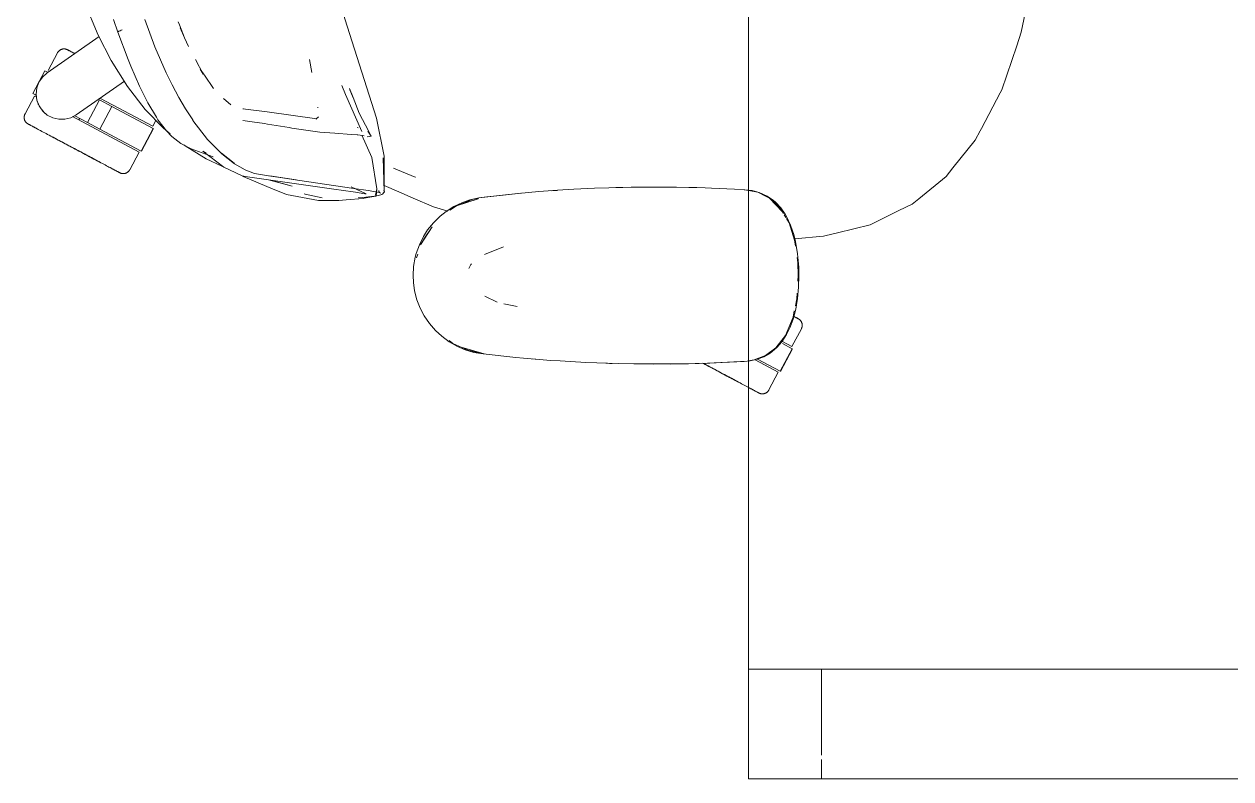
# Model space of a CAD drawing. Header units: millimetres. Extents: x 155927 to 317870, y -36033 to 97293.
# Drawn here: x 158399 to 159060, y 32621 to 33034 of the extents above; entities that cross this region are included whole.
import ezdxf

# ---------------------------------------------------------------- set-up
doc = ezdxf.new("R2010")
doc.units = ezdxf.units.MM
doc.header["$MEASUREMENT"] = 0
doc.layers.add('G-IMPT', color=8, linetype='CONTINUOUS', lineweight=9)
doc.layers.add('I-FURN', color=8, linetype='CONTINUOUS', lineweight=9)

msp = doc.modelspace()

# ---------------------------------------------------------------- linework, layer by layer
at = {"layer": 'G-IMPT'}
for p, q in [((158575.95, 33033.21), (158566.77, 33063.18)), ((158431.96, 33046.29), (158439.48, 33028.32)), ((158948.13, 33043.78), (158945.26, 33029.96)), ((158450.36, 33030), (158447.95, 33036.94)), ((158470.52, 33022.01), (158465.06, 33036.89)), ((158483.36, 33035.7), (158484.03, 33033.97)), ((158450.32, 33030), (158450.35, 33030.14)), ((158455.89, 33015.04), (158450.32, 33030)), ((158450.35, 33030.14), (158450.76, 33030.41)), ((158450.35, 33030.14), (158450.37, 33030.18)), ((158450.35, 33030.14), (158450.36, 33030)), ((158450.76, 33030.41), (158450.37, 33030.18)), ((158451.59, 33030.79), (158450.76, 33030.41)), ((158450.94, 33030.51), (158450.76, 33030.41)), ((158451.59, 33030.79), (158450.94, 33030.51)), ((158451.59, 33030.79), (158452.64, 33031.21)), ((158451.59, 33030.79), (158452.05, 33030.99)), ((158452.64, 33031.21), (158452.05, 33030.99)), ((158486.75, 33026.89), (158484.03, 33033.97)), ((158486.75, 33026.89), (158484.44, 33032.34)), ((158575.95, 33033.21), (158591.94, 32982.96)), ((158942.75, 33022.53), (158945.26, 33029.96)), ((158446.57, 33014.54), (158439.48, 33028.32)), ((158470.52, 33022.01), (158476.7, 33007.79)), ((158488.95, 33022.05), (158486.75, 33026.89)), ((158942.75, 33022.53), (158934.6, 32998.44)), ((158455.55, 33000.25), (158446.57, 33014.54)), ((158457.37, 33011.36), (158455.89, 33015.04)), ((158462.14, 33000.4), (158457.37, 33011.36)), ((158492.82, 33015), (158497.01, 33006.9)), ((158495.5, 33009.67), (158498.06, 33005.92)), ((158495.5, 33009.67), (158497.01, 33006.9)), ((158555.23, 33015.09), (158556.64, 33007.84)), ((158480.09, 33001.06), (158476.7, 33007.79)), ((158498.06, 33005.92), (158498.45, 33005.34)), ((158498.45, 33005.34), (158501.95, 33000.2)), ((158455.55, 33000.25), (158465.35, 32987.65)), ((158462.36, 32999.96), (158462.14, 33000.4)), ((158462.14, 33000.4), (158466.67, 32991.35)), ((158462.14, 33000.4), (158466.36, 32991.95)), ((158462.36, 32999.96), (158466.67, 32991.35)), ((158480.09, 33001.06), (158483.66, 32994.27)), ((158501.95, 33000.2), (158502.7, 32999.1)), ((158573.07, 33000.77), (158574.97, 32995.79)), ((158574.97, 32995.79), (158583.89, 32975.63)), ((158579.26, 32994.15), (158577.25, 32999.05)), ((158577.25, 32999.05), (158579.27, 32993.94)), ((158579.27, 32993.94), (158577.47, 32998.47)), ((158923.42, 32977.27), (158933.72, 32996.78)), ((158933.72, 32996.78), (158934.6, 32998.44)), ((158466.67, 32991.35), (158466.36, 32991.95)), ((158466.67, 32991.35), (158471.4, 32983.35)), ((158487.42, 32988.04), (158483.66, 32994.27)), ((158508.22, 32993.57), (158512.13, 32990.23)), ((158559.91, 32988.62), (158559.87, 32988.97)), ((158582.52, 32985.68), (158579.26, 32994.15)), ((158475.31, 32977.35), (158465.35, 32987.65)), ((158472.27, 32982.06), (158471.4, 32983.35)), ((158487.42, 32988.04), (158491.31, 32981.94)), ((158532.08, 32986.29), (158518.72, 32988.07)), ((158518.72, 32988.07), (158519.19, 32987.93)), ((158532.08, 32986.29), (158559.41, 32982.56)), ((158560.26, 32983.67), (158558.7, 32982.43)), ((158558.91, 32982.47), (158559.15, 32982.51)), ((158559.41, 32982.56), (158559.15, 32982.51)), ((158582.52, 32985.68), (158587.8, 32975.57)), ((158591.94, 32982.96), (158596.14, 32962.01)), ((158476.98, 32975.93), (158472.27, 32982.06)), ((158478.98, 32974.35), (158475.31, 32977.35)), ((158476.98, 32975.93), (158479.88, 32972.91)), ((158491.47, 32981.69), (158491.31, 32981.94)), ((158499.5, 32971.25), (158491.47, 32981.69)), ((158523.89, 32980.94), (158518.81, 32981.68)), ((158523.89, 32980.94), (158530.72, 32979.88)), ((158530.72, 32979.88), (158532.38, 32979.61)), ((158544.16, 32977.75), (158532.38, 32979.61)), ((158545.71, 32977.5), (158544.16, 32977.75)), ((158560.92, 32975.29), (158545.71, 32977.5)), ((158581.51, 32977.8), (158581.95, 32977.53)), ((158589.15, 32973.12), (158587.31, 32975.82)), ((158919.99, 32970.76), (158922.7, 32975.89)), ((158923.42, 32977.27), (158922.7, 32975.89)), ((158484.74, 32969.05), (158479.88, 32972.91)), ((158507.23, 32963.35), (158499.5, 32971.25)), ((158560.92, 32975.29), (158561, 32975.28)), ((158561, 32975.28), (158569.25, 32974.66)), ((158578.09, 32974.03), (158569.25, 32974.66)), ((158578.09, 32974.03), (158581.5, 32973.78)), ((158581.87, 32973.73), (158581.5, 32973.78)), ((158581.87, 32973.73), (158584.33, 32973.45)), ((158589.51, 32961.31), (158583.9, 32973.66)), ((158584.33, 32973.45), (158584.39, 32973.43)), ((158585.17, 32973.15), (158584.39, 32973.43)), ((158586.9, 32972.67), (158588.43, 32972.84)), ((158589.15, 32973.12), (158587.8, 32975.57)), ((158588.43, 32972.84), (158589.12, 32972.99)), ((158589.12, 32972.99), (158589.15, 32973.12)), ((158589.15, 32973.12), (158589.18, 32973.28)), ((158919.99, 32970.76), (158907.78, 32955.63)), ((158485.88, 32968.43), (158484.74, 32969.05)), ((158485.88, 32968.43), (158488.31, 32967.26)), ((158487.23, 32967.74), (158486.47, 32968.24)), ((158487.23, 32967.74), (158498.68, 32960.62)), ((158488.31, 32967.26), (158490.54, 32966.19)), ((158502.45, 32961.68), (158490.54, 32966.19)), ((158496.79, 32964.91), (158508.44, 32955.99)), ((158496.79, 32964.91), (158498.74, 32963.79)), ((158513.97, 32958.26), (158507.02, 32963.66)), ((158507.02, 32963.66), (158510.59, 32960.85)), ((158507.23, 32963.35), (158514.2, 32957.93)), ((158498.68, 32960.62), (158507.31, 32956.64)), ((158508.44, 32955.99), (158515.02, 32952.93)), ((158513.97, 32958.26), (158510.59, 32960.85)), ((158514.2, 32957.93), (158520.03, 32954.64)), ((158589.51, 32961.31), (158592.22, 32944.26)), ((158595.7, 32961.12), (158596.28, 32942.68)), ((158595.7, 32961.12), (158596.18, 32943.14)), ((158596.14, 32962.01), (158596.18, 32943.14)), ((158515.02, 32952.93), (158518.38, 32951.36)), ((158517.77, 32951.65), (158518.94, 32950.87)), ((158521.37, 32950.71), (158518.38, 32951.36)), ((158518.94, 32950.87), (158535.39, 32944.08)), ((158520.45, 32954.43), (158520.03, 32954.64)), ((158520.45, 32954.43), (158525.24, 32952.68)), ((158568.59, 32944.04), (158521.37, 32950.71)), ((158525.24, 32952.68), (158532.91, 32951.38)), ((158548.08, 32949.08), (158532.91, 32951.38)), ((158548.08, 32949.08), (158533.49, 32951.31)), ((158548.68, 32948.98), (158533.49, 32951.31)), ((158601.28, 32955.58), (158613.14, 32950.65)), ((158613.4, 32950.55), (158613.14, 32950.65)), ((158889.07, 32938.8), (158904.02, 32950.97)), ((158904.02, 32950.97), (158907.78, 32955.63)), ((158545.8, 32945.59), (158532.85, 32949.09)), ((158545.8, 32945.59), (158533.91, 32948.94)), ((158535.39, 32944.08), (158538.76, 32942.69)), ((158542.62, 32941.09), (158538.76, 32942.69)), ((158548.68, 32948.98), (158579.56, 32944.43)), ((158568.59, 32944.04), (158579.25, 32942.6)), ((158578.07, 32945.38), (158586.44, 32941.41)), ((158579.56, 32944.43), (158587.41, 32943.32)), ((158593.68, 32942.21), (158587.41, 32943.32)), ((158591.54, 32940.68), (158592.22, 32944.26)), ((158591.54, 32940.68), (158592.16, 32944.22)), ((158592.16, 32944.22), (158591.77, 32940.27)), ((158593.33, 32942.75), (158593.25, 32943.25)), ((158593.33, 32942.75), (158593.65, 32942.21)), ((158596.31, 32942.56), (158596.12, 32943.42)), ((158596.12, 32943.42), (158596.14, 32943.31)), ((158596.18, 32943.14), (158596.14, 32943.31)), ((158604.34, 32942.55), (158596.17, 32946.11)), ((158596.28, 32942.68), (158596.18, 32943.14)), ((158669.57, 32941.7), (158680.97, 32942.68)), ((158691.26, 32943.41), (158680.97, 32942.68)), ((158689.22, 32943.28), (158687.8, 32943.14)), ((158689.22, 32943.28), (158691.12, 32943.37)), ((158691.26, 32943.41), (158700.13, 32943.97)), ((158711.44, 32944.51), (158700.13, 32943.97)), ((158711.44, 32944.51), (158719.31, 32944.81)), ((158731.62, 32945.1), (158719.31, 32944.81)), ((158723.19, 32944.89), (158724.84, 32944.97)), ((158724.84, 32944.97), (158726.92, 32944.97)), ((158731.62, 32945.1), (158737.09, 32945.18)), ((158751.81, 32945.18), (158737.09, 32945.18)), ((158756.32, 32945.13), (158751.81, 32945.18)), ((158756.32, 32945.13), (158771.99, 32944.75)), ((158763.04, 32944.95), (158765.26, 32944.95)), ((158767.54, 32944.86), (158765.26, 32944.95)), ((158771.99, 32944.75), (158775.53, 32944.63)), ((158788.09, 32944.01), (158775.53, 32944.63)), ((158788.09, 32944.01), (158793.76, 32943.73)), ((158795.83, 32943.3), (158793.53, 32943.73)), ((158793.76, 32943.73), (158795.83, 32943.47)), ((158795.83, 32943.47), (158797.76, 32943.23)), ((158800.88, 32942.36), (158795.83, 32943.3)), ((158797.76, 32943.23), (158801.72, 32942.16)), ((158560.31, 32937.86), (158542.62, 32941.09)), ((158552.87, 32941.31), (158552.3, 32941.46)), ((158562.18, 32939.27), (158552.87, 32941.31)), ((158560.31, 32937.86), (158567.28, 32937.83)), ((158571.45, 32937.83), (158567.28, 32937.83)), ((158575.41, 32938.17), (158571.45, 32937.83)), ((158575.41, 32938.17), (158584.73, 32938.97)), ((158580.55, 32942.38), (158579.25, 32942.6)), ((158585.57, 32941.55), (158580.55, 32942.38)), ((158584.56, 32939.49), (158581.97, 32939.28)), ((158584.56, 32939.49), (158589.25, 32940.01)), ((158584.73, 32938.97), (158585.2, 32939.01)), ((158589.45, 32939.83), (158585.2, 32939.01)), ((158586.44, 32941.41), (158585.57, 32941.55)), ((158589.86, 32940.09), (158589.25, 32940.01)), ((158589.45, 32939.83), (158591.77, 32940.27)), ((158589.86, 32940.09), (158593.14, 32940.62)), ((158593.06, 32942.38), (158594.15, 32941.82)), ((158593.06, 32942.38), (158593.68, 32942.21)), ((158593.14, 32940.62), (158595, 32941.17)), ((158593.65, 32942.21), (158594.15, 32941.82)), ((158595.54, 32941.49), (158595, 32941.17)), ((158595.54, 32941.49), (158595.92, 32941.99)), ((158596.31, 32942.56), (158595.92, 32941.99)), ((158612.18, 32939.13), (158604.34, 32942.55)), ((158623.3, 32934.27), (158612.18, 32939.13)), ((158634.46, 32934.55), (158639.04, 32936.74)), ((158635.78, 32934.95), (158647.64, 32938.76)), ((158645.01, 32938.55), (158636.82, 32935.35)), ((158638.49, 32935.85), (158647.64, 32938.76)), ((158639.04, 32936.74), (158643.18, 32938.19)), ((158648.14, 32939.35), (158643.18, 32938.19)), ((158648.06, 32939.13), (158645.01, 32938.55)), ((158648.14, 32939.35), (158671.09, 32941.8)), ((158648.14, 32939.35), (158669.57, 32941.7)), ((158648.14, 32939.35), (158650.95, 32939.68)), ((158671.09, 32941.8), (158650.95, 32939.68)), ((158652.47, 32939.82), (158650.95, 32939.68)), ((158805.13, 32940.26), (158800.88, 32942.36)), ((158806.04, 32940.18), (158801.72, 32942.16)), ((158805.14, 32940.26), (158807.37, 32939.15)), ((158806.04, 32940.18), (158809.26, 32937.97)), ((158807.37, 32939.15), (158809.78, 32936.92)), ((158814.28, 32931.76), (158807.37, 32939.15)), ((158813.08, 32933.85), (158807.37, 32939.15)), ((158810.59, 32936.84), (158809.26, 32937.97)), ((158812.86, 32933.38), (158809.78, 32936.92)), ((158810.59, 32936.84), (158813.45, 32933.79)), ((158889.07, 32938.8), (158885.42, 32935.82)), ((158623.3, 32934.27), (158631.12, 32932.01)), ((158626.83, 32929.2), (158630.14, 32931.82)), ((158634.46, 32934.55), (158630.14, 32931.82)), ((158635.78, 32934.95), (158632.21, 32932.52)), ((158635.78, 32934.95), (158638.49, 32935.85)), ((158814.28, 32931.76), (158813, 32933.23)), ((158814.97, 32930.7), (158813.08, 32933.85)), ((158813.45, 32933.79), (158815.9, 32930.34)), ((158816.3, 32928.47), (158815.44, 32929.91)), ((158816.7, 32928.97), (158815.9, 32930.34)), ((158866.79, 32926.65), (158878.25, 32932.29)), ((158885.42, 32935.82), (158878.25, 32932.29)), ((158616.17, 32913.52), (158622.5, 32923.47)), ((158618.33, 32917.2), (158622.5, 32923.47)), ((158623.22, 32925.65), (158620.03, 32921.68)), ((158623.22, 32925.65), (158626.83, 32929.2)), ((158818.04, 32925.55), (158816.58, 32928)), ((158818.91, 32924.33), (158816.7, 32928.97)), ((158821.07, 32916.15), (158818.04, 32925.55)), ((158820.65, 32919.24), (158818.91, 32924.33)), ((158862.42, 32924.5), (158844.48, 32920.1)), ((158866.79, 32926.65), (158862.42, 32924.5)), ((158615.53, 32913.62), (158617.77, 32918.13)), ((158616.17, 32913.52), (158618.33, 32917.2)), ((158617.77, 32918.13), (158620.03, 32921.68)), ((158820.65, 32919.24), (158821.62, 32915.31)), ((158820.94, 32916.78), (158836.82, 32918.22)), ((158836.82, 32918.22), (158842.11, 32919.52)), ((158844.48, 32920.1), (158842.11, 32919.52)), ((158615.53, 32913.62), (158613.82, 32908.85)), ((158661.66, 32912.45), (158651.23, 32908.3)), ((158821.54, 32912.86), (158821.07, 32916.15)), ((158821.62, 32915.31), (158822.74, 32908.55)), ((158612.37, 32901.77), (158613.25, 32906.72)), ((158613.25, 32906.72), (158613.82, 32908.85)), ((158614.62, 32908.41), (158614, 32906.38)), ((158643.71, 32902.78), (158644, 32903.23)), ((158822.8, 32903.9), (158822.41, 32906.68)), ((158823.32, 32901.24), (158822.74, 32908.55)), ((158822.8, 32903.9), (158823.03, 32896.73)), ((158612.08, 32896.73), (158612.37, 32901.77)), ((158612.08, 32896.73), (158612.25, 32892.88)), ((158642.69, 32900.56), (158643.71, 32902.78)), ((158822.84, 32893.62), (158823.03, 32896.73)), ((158823.41, 32896.73), (158823.23, 32890.39)), ((158823.32, 32901.24), (158823.41, 32896.73)), ((158612.9, 32888.37), (158612.25, 32892.88)), ((158822.66, 32884.24), (158823.23, 32890.39)), ((158612.9, 32888.37), (158614.16, 32883.5)), ((158615.99, 32878.79), (158614.16, 32883.5)), ((158651.32, 32885.35), (158658.11, 32882.08)), ((158821.48, 32880.15), (158822.25, 32883.9)), ((158822.66, 32884.24), (158821.66, 32878.31)), ((158822.25, 32883.9), (158822.44, 32887.11)), ((158618.18, 32874.63), (158615.99, 32878.79)), ((158669.16, 32879.75), (158661.72, 32881.32)), ((158820.21, 32873.94), (158820.91, 32877.41)), ((158820.23, 32872.83), (158821.66, 32878.31)), ((158618.18, 32874.63), (158621.01, 32870.46)), ((158621.01, 32870.46), (158624.33, 32866.63)), ((158820.21, 32873.94), (158817.88, 32868.32)), ((158820.23, 32872.83), (158818.65, 32868.5)), ((158627.77, 32863.46), (158624.33, 32866.63)), ((158627.77, 32863.46), (158631.85, 32860.46)), ((158810.82, 32857.14), (158816.04, 32863.93)), ((158816.66, 32864.42), (158814.01, 32860.37)), ((158816.04, 32863.93), (158817.88, 32868.32)), ((158816.66, 32864.42), (158818.65, 32868.5)), ((158631.81, 32861.15), (158633.92, 32859.56)), ((158636.3, 32857.95), (158631.85, 32860.46)), ((158641.98, 32855.82), (158633.92, 32859.56)), ((158636.3, 32857.95), (158640.53, 32856.14)), ((158650.95, 32853.78), (158638.49, 32857.61)), ((158638.49, 32857.61), (158647.64, 32854.7)), ((158805.2, 32852.97), (158810.82, 32857.14)), ((158807.6, 32854.26), (158811.34, 32857.34)), ((158814.01, 32860.37), (158811.34, 32857.34)), ((158640.53, 32856.14), (158645.4, 32854.67)), ((158641.98, 32855.82), (158650.39, 32853.91)), ((158650.44, 32853.78), (158645.4, 32854.67)), ((158650.95, 32853.78), (158647.64, 32854.7)), ((158668.37, 32851.87), (158650.44, 32853.78)), ((158672.5, 32851.53), (158668.37, 32851.87)), ((158687.55, 32850.28), (158672.5, 32851.53)), ((158679.37, 32850.93), (158677.69, 32851.1)), ((158687.55, 32850.28), (158692.64, 32849.95)), ((158795.14, 32849.84), (158796.78, 32850.1)), ((158799, 32850.56), (158795.83, 32850.08)), ((158799.18, 32850.54), (158796.78, 32850.1)), ((158799, 32850.56), (158805.2, 32852.97)), ((158799.18, 32850.54), (158800.52, 32850.91)), ((158804.17, 32852.3), (158800.52, 32850.91)), ((158804.17, 32852.3), (158807.6, 32854.26)), ((158692.64, 32849.95), (158706.78, 32849.14)), ((158712.8, 32848.89), (158706.78, 32849.14)), ((158712.8, 32848.89), (158724.56, 32848.5)), ((158717.69, 32848.75), (158719.62, 32848.64)), ((158719.62, 32848.64), (158721.12, 32848.63)), ((158732.98, 32848.34), (158724.56, 32848.5)), ((158732.98, 32848.34), (158763, 32848.45)), ((158732.98, 32848.34), (158753.17, 32848.29)), ((158732.98, 32848.34), (158743.78, 32848.25)), ((158763, 32848.45), (158743.78, 32848.25)), ((158753.17, 32848.29), (158774.56, 32848.79)), ((158753.17, 32848.29), (158773.35, 32848.76)), ((158753.17, 32848.29), (158763, 32848.45)), ((158753.17, 32848.33), (158755.2, 32848.31)), ((158755.2, 32848.31), (158757.11, 32848.38)), ((158763, 32848.45), (158774.56, 32848.79)), ((158773.35, 32848.76), (158795.14, 32849.84)), ((158773.35, 32848.76), (158793.53, 32849.73)), ((158774.56, 32848.79), (158773.35, 32848.76)), ((158774.56, 32848.79), (158795.14, 32849.84)), ((158795.14, 32849.84), (158793.53, 32849.73))]:
    msp.add_line(p, q, dxfattribs=at)
at = {"layer": 'I-FURN'}
for p, q in [((158795.83, 34221.19), (158795.83, 32621.19)), ((158795.83, 32621.19), (158795.83, 34221.19)), ((158411.52, 33007.63), (158440.11, 33027.64)), ((158417.26, 33018.67), (158412.11, 33008.99)), ((158417.26, 33018.67), (158417.34, 33018.81)), ((158417.34, 33018.81), (158417.42, 33018.95)), ((158417.42, 33018.95), (158417.51, 33019.09)), ((158417.51, 33019.09), (158417.6, 33019.22)), ((158417.6, 33019.22), (158417.7, 33019.34)), ((158417.7, 33019.34), (158417.81, 33019.46)), ((158417.81, 33019.46), (158417.92, 33019.58)), ((158417.92, 33019.58), (158418.03, 33019.7)), ((158418.03, 33019.7), (158418.15, 33019.8)), ((158418.15, 33019.8), (158418.27, 33019.91)), ((158418.27, 33019.91), (158418.4, 33020.01)), ((158418.4, 33020.01), (158418.53, 33020.1)), ((158418.53, 33020.1), (158418.67, 33020.19)), ((158418.67, 33020.19), (158418.81, 33020.27)), ((158418.81, 33020.27), (158418.95, 33020.35)), ((158418.95, 33020.35), (158419.09, 33020.42)), ((158419.09, 33020.42), (158419.24, 33020.49)), ((158419.24, 33020.49), (158419.39, 33020.55)), ((158419.39, 33020.55), (158419.54, 33020.6)), ((158419.54, 33020.6), (158419.69, 33020.65)), ((158419.69, 33020.65), (158419.85, 33020.69)), ((158419.85, 33020.69), (158420.01, 33020.73)), ((158420.01, 33020.73), (158420.17, 33020.76)), ((158420.17, 33020.76), (158420.32, 33020.78)), ((158420.32, 33020.78), (158420.49, 33020.8)), ((158420.49, 33020.8), (158420.65, 33020.81)), ((158420.65, 33020.81), (158420.81, 33020.81)), ((158420.81, 33020.81), (158420.97, 33020.81)), ((158420.97, 33020.81), (158421.13, 33020.8)), ((158421.13, 33020.8), (158421.29, 33020.78)), ((158421.29, 33020.78), (158421.45, 33020.76)), ((158421.45, 33020.76), (158421.61, 33020.73)), ((158421.61, 33020.73), (158421.77, 33020.7)), ((158421.77, 33020.7), (158421.92, 33020.66)), ((158421.92, 33020.66), (158422.08, 33020.61)), ((158422.08, 33020.61), (158422.23, 33020.56)), ((158422.23, 33020.56), (158422.38, 33020.5)), ((158422.38, 33020.5), (158422.52, 33020.43)), ((158422.52, 33020.43), (158422.67, 33020.36)), ((158422.67, 33020.36), (158422.71, 33020.34)), ((158422.71, 33020.34), (158422.73, 33020.33)), ((158422.76, 33020.31), (158422.71, 33020.34)), ((158422.71, 33020.34), (158422.71, 33020.34)), ((158422.73, 33020.33), (158422.79, 33020.3)), ((158422.84, 33020.27), (158422.76, 33020.31)), ((158422.79, 33020.3), (158422.89, 33020.24)), ((158422.96, 33020.21), (158422.84, 33020.27)), ((158422.89, 33020.24), (158423.03, 33020.17)), ((158423.12, 33020.12), (158422.96, 33020.21)), ((158423.03, 33020.17), (158423.21, 33020.07)), ((158423.32, 33020.01), (158423.12, 33020.12)), ((158423.21, 33020.07), (158423.43, 33019.96)), ((158423.56, 33019.88), (158423.32, 33020.01)), ((158423.43, 33019.96), (158423.69, 33019.82)), ((158423.84, 33019.74), (158423.56, 33019.88)), ((158423.69, 33019.82), (158423.98, 33019.66)), ((158424.16, 33019.57), (158423.84, 33019.74)), ((158423.98, 33019.66), (158424.32, 33019.48)), ((158424.52, 33019.38), (158424.16, 33019.57)), ((158424.32, 33019.48), (158424.69, 33019.28)), ((158424.91, 33019.17), (158424.52, 33019.38)), ((158424.69, 33019.28), (158425.1, 33019.07)), ((158425.34, 33018.94), (158424.91, 33019.17)), ((158425.1, 33019.07), (158425.55, 33018.83)), ((158425.8, 33018.69), (158425.34, 33018.94)), ((158425.55, 33018.83), (158426.03, 33018.57)), ((158426.31, 33018.43), (158425.8, 33018.69)), ((158426.03, 33018.57), (158426.55, 33018.3)), ((158426.84, 33018.14), (158426.31, 33018.43)), ((158410.36, 33008.78), (158403.78, 32996.42)), ((158410.36, 33008.78), (158411.75, 33008.04)), ((158405.93, 32999.42), (158407.11, 33002.58)), ((158407.11, 33002.58), (158409.01, 33005.37)), ((158409.01, 33005.37), (158411.52, 33007.63)), ((158411.75, 33008.04), (158411.67, 33008.09)), ((158454, 33003.21), (158427.57, 32984.7)), ((158405.18, 32995.68), (158403.78, 32996.42)), ((158405.09, 32995.73), (158405.18, 32995.68)), ((158405.18, 32995.68), (158405.58, 32996.44)), ((158405.55, 32996.07), (158405.93, 32999.42)), ((158405.98, 32992.72), (158405.55, 32996.07)), ((158404.6, 32994.86), (158399.45, 32985.17)), ((158404.6, 32994.86), (158404.97, 32994.66)), ((158407.2, 32989.58), (158405.98, 32992.72)), ((158409.13, 32986.81), (158407.2, 32989.58)), ((158440.33, 32992.85), (158433.76, 32980.48)), ((158440.33, 32992.85), (158446.97, 32989.32)), ((158446.97, 32989.32), (158440.4, 32976.95)), ((158440.8, 32993.73), (158469.5, 32978.47)), ((158446.97, 32989.32), (158469.68, 32977.24)), ((158398.97, 32983.27), (158398.98, 32983.43)), ((158398.98, 32983.11), (158398.97, 32983.27)), ((158398.98, 32983.43), (158398.99, 32983.6)), ((158398.99, 32982.95), (158398.98, 32983.11)), ((158398.99, 32983.6), (158399, 32983.76)), ((158399, 32982.79), (158398.99, 32982.95)), ((158399, 32983.76), (158399.02, 32983.92)), ((158399.03, 32982.63), (158399, 32982.79)), ((158399.02, 32983.92), (158399.05, 32984.07)), ((158399.06, 32982.47), (158399.03, 32982.63)), ((158399.05, 32984.07), (158399.09, 32984.23)), ((158399.09, 32982.32), (158399.06, 32982.47)), ((158399.09, 32984.23), (158399.13, 32984.39)), ((158399.13, 32982.16), (158399.09, 32982.32)), ((158399.13, 32984.39), (158399.18, 32984.54)), ((158399.18, 32984.54), (158399.23, 32984.69)), ((158399.23, 32984.69), (158399.29, 32984.84)), ((158399.29, 32984.84), (158399.35, 32984.99)), ((158399.35, 32984.99), (158399.43, 32985.14)), ((158399.43, 32985.14), (158399.45, 32985.17)), ((158407.67, 32988.74), (158409.97, 32985.95)), ((158411.67, 32984.59), (158409.13, 32986.81)), ((158409.97, 32985.95), (158411.39, 32984.8)), ((158414.67, 32983.05), (158411.67, 32984.59)), ((158417.95, 32982.26), (158414.67, 32983.05)), ((158424.59, 32983.11), (158421.32, 32982.28)), ((158427.57, 32984.7), (158424.59, 32983.11)), ((158425.38, 32983.81), (158461.99, 32964.34)), ((158433.76, 32980.48), (158426.7, 32984.24)), ((158429.23, 32982.61), (158428.88, 32981.95)), ((158399.18, 32982.01), (158399.13, 32982.16)), ((158399.24, 32981.85), (158399.18, 32982.01)), ((158399.3, 32981.7), (158399.24, 32981.85)), ((158399.36, 32981.56), (158399.3, 32981.7)), ((158399.43, 32981.41), (158399.36, 32981.56)), ((158399.51, 32981.27), (158399.43, 32981.41)), ((158399.59, 32981.13), (158399.51, 32981.27)), ((158399.68, 32981), (158399.59, 32981.13)), ((158399.78, 32980.87), (158399.68, 32981)), ((158399.88, 32980.74), (158399.78, 32980.87)), ((158399.98, 32980.62), (158399.88, 32980.74)), ((158400.09, 32980.5), (158399.98, 32980.62)), ((158400.2, 32980.39), (158400.09, 32980.5)), ((158400.32, 32980.28), (158400.2, 32980.39)), ((158400.44, 32980.17), (158400.32, 32980.28)), ((158400.57, 32980.07), (158400.44, 32980.17)), ((158400.7, 32979.98), (158400.57, 32980.07)), ((158400.83, 32979.89), (158400.7, 32979.98)), ((158400.97, 32979.8), (158400.83, 32979.89)), ((158401.11, 32979.72), (158400.97, 32979.8)), ((158401.12, 32979.72), (158401.11, 32979.72)), ((158401.11, 32979.72), (158401.13, 32979.71)), ((158401.16, 32979.7), (158401.12, 32979.72)), ((158401.13, 32979.71), (158401.19, 32979.68)), ((158401.24, 32979.65), (158401.16, 32979.7)), ((158401.19, 32979.68), (158401.29, 32979.63)), ((158401.36, 32979.59), (158401.24, 32979.65)), ((158401.29, 32979.63), (158401.43, 32979.55)), ((158401.53, 32979.5), (158401.36, 32979.59)), ((158401.43, 32979.55), (158401.61, 32979.46)), ((158401.73, 32979.4), (158401.53, 32979.5)), ((158401.61, 32979.46), (158401.83, 32979.34)), ((158401.97, 32979.27), (158401.73, 32979.4)), ((158401.83, 32979.34), (158402.09, 32979.2)), ((158402.25, 32979.12), (158401.97, 32979.27)), ((158402.09, 32979.2), (158402.39, 32979.05)), ((158402.56, 32978.95), (158402.25, 32979.12)), ((158402.39, 32979.05), (158402.72, 32978.87)), ((158402.92, 32978.76), (158402.56, 32978.95)), ((158402.72, 32978.87), (158403.1, 32978.67)), ((158403.31, 32978.55), (158402.92, 32978.76)), ((158403.1, 32978.67), (158403.51, 32978.45)), ((158403.74, 32978.32), (158403.31, 32978.55)), ((158403.51, 32978.45), (158403.95, 32978.21)), ((158404.21, 32978.08), (158403.74, 32978.32)), ((158403.95, 32978.21), (158404.43, 32977.96)), ((158404.71, 32977.81), (158404.21, 32978.08)), ((158404.43, 32977.96), (158404.95, 32977.68)), ((158405.24, 32977.53), (158404.71, 32977.81)), ((158404.95, 32977.68), (158405.5, 32977.39)), ((158405.81, 32977.22), (158405.24, 32977.53)), ((158405.5, 32977.39), (158406.09, 32977.08)), ((158406.09, 32977.08), (158406.7, 32976.75)), ((158406.7, 32976.75), (158407.35, 32976.41)), ((158407.35, 32976.41), (158408.03, 32976.05)), ((158408.03, 32976.05), (158408.74, 32975.67)), ((158421.32, 32982.28), (158417.95, 32982.26)), ((158440.4, 32976.95), (158433.76, 32980.48)), ((158463.11, 32964.88), (158440.4, 32976.95)), ((158469.68, 32977.24), (158463.11, 32964.88)), ((158463.28, 32964.79), (158469.85, 32977.15)), ((158469.5, 32978.47), (158471.18, 32981.63)), ((158408.74, 32975.67), (158409.47, 32975.28)), ((158409.47, 32975.28), (158410.23, 32974.87)), ((158410.23, 32974.87), (158411.02, 32974.46)), ((158411.02, 32974.46), (158411.83, 32974.02)), ((158411.83, 32974.02), (158412.67, 32973.58)), ((158412.67, 32973.58), (158413.52, 32973.12)), ((158413.52, 32973.12), (158414.4, 32972.66)), ((158414.4, 32972.66), (158415.3, 32972.18)), ((158415.79, 32971.92), (158414.88, 32972.4)), ((158415.3, 32972.18), (158416.21, 32971.7)), ((158416.71, 32971.43), (158415.79, 32971.92)), ((158416.21, 32971.7), (158417.14, 32971.2)), ((158417.65, 32970.93), (158416.71, 32971.43)), ((158417.14, 32971.2), (158418.08, 32970.7)), ((158418.6, 32970.43), (158417.65, 32970.93)), ((158418.08, 32970.7), (158419.04, 32970.19)), ((158419.56, 32969.91), (158418.6, 32970.43)), ((158419.04, 32970.19), (158420.01, 32969.67)), ((158420.54, 32969.39), (158419.56, 32969.91)), ((158420.01, 32969.67), (158420.99, 32969.15)), ((158421.52, 32968.87), (158420.54, 32969.39)), ((158420.99, 32969.15), (158421.98, 32968.63)), ((158422.51, 32968.34), (158421.52, 32968.87)), ((158421.98, 32968.63), (158422.97, 32968.1)), ((158423.51, 32967.81), (158422.51, 32968.34)), ((158422.97, 32968.1), (158423.97, 32967.57)), ((158424.51, 32967.28), (158423.51, 32967.81)), ((158423.97, 32967.57), (158424.97, 32967.04)), ((158425.52, 32966.75), (158424.51, 32967.28)), ((158424.97, 32967.04), (158425.98, 32966.5)), ((158426.52, 32966.21), (158425.52, 32966.75)), ((158425.98, 32966.5), (158426.98, 32965.97)), ((158427.53, 32965.68), (158426.52, 32966.21)), ((158426.98, 32965.97), (158427.99, 32965.43)), ((158428.53, 32965.15), (158427.53, 32965.68)), ((158427.99, 32965.43), (158428.99, 32964.9)), ((158429.53, 32964.61), (158428.53, 32965.15)), ((158428.99, 32964.9), (158429.99, 32964.37)), ((158430.52, 32964.09), (158429.53, 32964.61)), ((158429.99, 32964.37), (158430.98, 32963.84)), ((158431.51, 32963.56), (158430.52, 32964.09)), ((158430.98, 32963.84), (158431.96, 32963.32)), ((158432.49, 32963.04), (158431.51, 32963.56)), ((158431.96, 32963.32), (158432.93, 32962.8)), ((158433.46, 32962.53), (158432.49, 32963.04)), ((158432.93, 32962.8), (158433.9, 32962.29)), ((158434.41, 32962.02), (158433.46, 32962.53)), ((158456.84, 32954.66), (158461.99, 32964.34)), ((158433.9, 32962.29), (158434.85, 32961.78)), ((158435.36, 32961.51), (158434.41, 32962.02)), ((158434.85, 32961.78), (158435.79, 32961.29)), ((158436.29, 32961.02), (158435.36, 32961.51)), ((158435.79, 32961.29), (158436.71, 32960.8)), ((158437.2, 32960.53), (158436.29, 32961.02)), ((158436.71, 32960.8), (158437.62, 32960.31)), ((158438.1, 32960.06), (158437.2, 32960.53)), ((158437.62, 32960.31), (158438.5, 32959.84)), ((158438.97, 32959.59), (158438.1, 32960.06)), ((158438.5, 32959.84), (158439.37, 32959.38)), ((158439.83, 32959.14), (158438.97, 32959.59)), ((158439.37, 32959.38), (158440.22, 32958.93)), ((158440.67, 32958.69), (158439.83, 32959.14)), ((158440.22, 32958.93), (158441.04, 32958.49)), ((158441.04, 32958.49), (158441.84, 32958.07)), ((158441.84, 32958.07), (158442.62, 32957.65)), ((158442.62, 32957.65), (158443.37, 32957.26)), ((158443.37, 32957.26), (158444.09, 32956.87)), ((158444.09, 32956.87), (158444.79, 32956.5)), ((158444.79, 32956.5), (158445.45, 32956.15)), ((158445.45, 32956.15), (158446.08, 32955.81)), ((158446.08, 32955.81), (158446.68, 32955.49)), ((158447, 32955.33), (158446.41, 32955.64)), ((158446.68, 32955.49), (158447.25, 32955.19)), ((158447.55, 32955.03), (158447, 32955.33)), ((158447.25, 32955.19), (158447.79, 32954.9)), ((158448.06, 32954.76), (158447.55, 32955.03)), ((158447.79, 32954.9), (158448.29, 32954.64)), ((158448.55, 32954.5), (158448.06, 32954.76)), ((158448.29, 32954.64), (158448.76, 32954.39)), ((158448.99, 32954.27), (158448.55, 32954.5)), ((158448.76, 32954.39), (158449.19, 32954.16)), ((158449.4, 32954.05), (158448.99, 32954.27)), ((158449.19, 32954.16), (158449.58, 32953.95)), ((158449.78, 32953.85), (158449.4, 32954.05)), ((158449.58, 32953.95), (158449.93, 32953.76)), ((158450.11, 32953.67), (158449.78, 32953.85)), ((158449.93, 32953.76), (158450.25, 32953.6)), ((158450.41, 32953.51), (158450.11, 32953.67)), ((158450.25, 32953.6), (158450.53, 32953.45)), ((158450.67, 32953.38), (158450.41, 32953.51)), ((158450.53, 32953.45), (158450.77, 32953.32)), ((158450.89, 32953.26), (158450.67, 32953.38)), ((158450.77, 32953.32), (158450.97, 32953.21)), ((158451.07, 32953.16), (158450.89, 32953.26)), ((158450.97, 32953.21), (158451.13, 32953.13)), ((158451.21, 32953.09), (158451.07, 32953.16)), ((158451.13, 32953.13), (158451.26, 32953.06)), ((158451.31, 32953.03), (158451.21, 32953.09)), ((158451.26, 32953.06), (158451.34, 32953.02)), ((158451.37, 32953), (158451.31, 32953.03)), ((158451.34, 32953.02), (158451.38, 32953)), ((158451.39, 32952.99), (158451.37, 32953)), ((158451.38, 32953), (158451.39, 32952.99)), ((158451.43, 32952.97), (158451.39, 32952.99)), ((158451.57, 32952.9), (158451.43, 32952.97)), ((158451.72, 32952.84), (158451.57, 32952.9)), ((158451.87, 32952.78), (158451.72, 32952.84)), ((158452.02, 32952.72), (158451.87, 32952.78)), ((158452.17, 32952.67), (158452.02, 32952.72)), ((158452.33, 32952.63), (158452.17, 32952.67)), ((158452.49, 32952.6), (158452.33, 32952.63)), ((158452.64, 32952.57), (158452.49, 32952.6)), ((158452.8, 32952.55), (158452.64, 32952.57)), ((158452.96, 32952.53), (158452.8, 32952.55)), ((158453.13, 32952.52), (158452.96, 32952.53)), ((158453.29, 32952.52), (158453.13, 32952.52)), ((158453.45, 32952.52), (158453.29, 32952.52)), ((158453.61, 32952.53), (158453.45, 32952.52)), ((158453.77, 32952.55), (158453.61, 32952.53)), ((158453.93, 32952.57), (158453.77, 32952.55)), ((158454.09, 32952.6), (158453.93, 32952.57)), ((158454.24, 32952.64), (158454.09, 32952.6)), ((158454.4, 32952.68), (158454.24, 32952.64)), ((158454.55, 32952.73), (158454.4, 32952.68)), ((158454.71, 32952.78), (158454.55, 32952.73)), ((158454.86, 32952.84), (158454.71, 32952.78)), ((158455, 32952.91), (158454.86, 32952.84)), ((158455.15, 32952.98), (158455, 32952.91)), ((158455.29, 32953.06), (158455.15, 32952.98)), ((158455.43, 32953.14), (158455.29, 32953.06)), ((158455.56, 32953.23), (158455.43, 32953.14)), ((158455.69, 32953.32), (158455.56, 32953.23)), ((158455.82, 32953.42), (158455.69, 32953.32)), ((158455.94, 32953.53), (158455.82, 32953.42)), ((158456.06, 32953.64), (158455.94, 32953.53)), ((158456.18, 32953.75), (158456.06, 32953.64)), ((158456.29, 32953.87), (158456.18, 32953.75)), ((158456.39, 32953.99), (158456.29, 32953.87)), ((158456.49, 32954.12), (158456.39, 32953.99)), ((158456.59, 32954.25), (158456.49, 32954.12)), ((158456.67, 32954.38), (158456.59, 32954.25)), ((158456.76, 32954.52), (158456.67, 32954.38)), ((158456.84, 32954.66), (158456.76, 32954.52)), ((158820.48, 32874.45), (158820.91, 32874.22)), ((158821.13, 32874.1), (158820.72, 32874.32)), ((158820.91, 32874.22), (158821.3, 32874.01)), ((158821.5, 32873.91), (158821.13, 32874.1)), ((158821.3, 32874.01), (158821.66, 32873.82)), ((158821.84, 32873.73), (158821.5, 32873.91)), ((158821.66, 32873.82), (158821.98, 32873.65)), ((158822.13, 32873.57), (158821.84, 32873.73)), ((158821.98, 32873.65), (158822.26, 32873.5)), ((158822.39, 32873.43), (158822.13, 32873.57)), ((158822.26, 32873.5), (158822.5, 32873.38)), ((158822.61, 32873.31), (158822.39, 32873.43)), ((158822.5, 32873.38), (158822.7, 32873.27)), ((158822.79, 32873.22), (158822.61, 32873.31)), ((158822.7, 32873.27), (158822.86, 32873.18)), ((158822.93, 32873.14), (158822.79, 32873.22)), ((158822.86, 32873.18), (158822.98, 32873.12)), ((158823.03, 32873.09), (158822.93, 32873.14)), ((158822.98, 32873.12), (158823.06, 32873.07)), ((158823.09, 32873.06), (158823.03, 32873.09)), ((158823.06, 32873.07), (158823.11, 32873.05)), ((158823.11, 32873.05), (158823.09, 32873.06)), ((158823.11, 32873.05), (158823.25, 32872.97)), ((158823.11, 32873.05), (158823.11, 32873.05)), ((158823.25, 32872.97), (158823.39, 32872.89)), ((158823.39, 32872.89), (158823.52, 32872.8)), ((158823.52, 32872.8), (158823.65, 32872.7)), ((158823.65, 32872.7), (158823.78, 32872.6)), ((158823.78, 32872.6), (158823.9, 32872.5)), ((158823.9, 32872.5), (158824.02, 32872.39)), ((158824.02, 32872.39), (158824.14, 32872.27)), ((158824.14, 32872.27), (158824.24, 32872.15)), ((158824.24, 32872.15), (158824.35, 32872.03)), ((158824.35, 32872.03), (158824.45, 32871.9)), ((158824.45, 32871.9), (158824.54, 32871.77)), ((158824.54, 32871.77), (158824.63, 32871.64)), ((158824.63, 32871.64), (158824.71, 32871.5)), ((158824.71, 32871.5), (158824.79, 32871.36)), ((158824.79, 32871.36), (158824.86, 32871.21)), ((158824.86, 32871.21), (158824.93, 32871.07)), ((158824.93, 32871.07), (158824.99, 32870.92)), ((158824.99, 32870.92), (158825.04, 32870.77)), ((158825.04, 32870.77), (158825.09, 32870.61)), ((158825.09, 32870.61), (158825.13, 32870.46)), ((158825.13, 32870.46), (158825.17, 32870.3)), ((158825.17, 32870.3), (158825.2, 32870.14)), ((158825.2, 32870.14), (158825.22, 32869.98)), ((158825.22, 32869.98), (158825.24, 32869.82)), ((158819.63, 32857.91), (158824.78, 32867.6)), ((158824.8, 32867.64), (158824.78, 32867.6)), ((158824.87, 32867.78), (158824.8, 32867.64)), ((158824.94, 32867.93), (158824.87, 32867.78)), ((158824.99, 32868.08), (158824.94, 32867.93)), ((158825.05, 32868.23), (158824.99, 32868.08)), ((158825.1, 32868.38), (158825.05, 32868.23)), ((158825.14, 32868.54), (158825.1, 32868.38)), ((158825.17, 32868.7), (158825.14, 32868.54)), ((158825.2, 32868.86), (158825.17, 32868.7)), ((158825.22, 32869.02), (158825.2, 32868.86)), ((158825.24, 32869.18), (158825.22, 32869.02)), ((158825.24, 32869.82), (158825.25, 32869.66)), ((158825.25, 32869.34), (158825.24, 32869.18)), ((158825.25, 32869.66), (158825.25, 32869.5)), ((158825.25, 32869.5), (158825.25, 32869.34)), ((158819.81, 32856.68), (158813.24, 32844.32)), ((158814.44, 32860.67), (158819.63, 32857.91)), ((158814.52, 32859.5), (158819.81, 32856.68)), ((158799.45, 32850.52), (158812.12, 32843.78)), ((158813.24, 32844.32), (158800.73, 32850.97)), ((158813.41, 32844.23), (158819.98, 32856.59)), ((158771.65, 32848.31), (158770.67, 32848.84)), ((158771.12, 32848.6), (158772.11, 32848.07)), ((158772.64, 32847.79), (158771.65, 32848.31)), ((158772.11, 32848.07), (158773.1, 32847.54)), ((158773.64, 32847.26), (158772.64, 32847.79)), ((158773.1, 32847.54), (158774.1, 32847.01)), ((158774.64, 32846.72), (158773.64, 32847.26)), ((158774.1, 32847.01), (158775.1, 32846.48)), ((158775.65, 32846.19), (158774.64, 32846.72)), ((158775.1, 32846.48), (158776.11, 32845.94)), ((158776.65, 32845.65), (158775.65, 32846.19)), ((158776.11, 32845.94), (158777.11, 32845.41)), ((158777.66, 32845.12), (158776.65, 32845.65)), ((158777.11, 32845.41), (158778.12, 32844.87)), ((158778.66, 32844.59), (158777.66, 32845.12)), ((158778.12, 32844.87), (158779.12, 32844.34)), ((158779.66, 32844.06), (158778.66, 32844.59)), ((158779.12, 32844.34), (158780.12, 32843.81)), ((158780.65, 32843.53), (158779.66, 32844.06)), ((158780.12, 32843.81), (158781.11, 32843.28)), ((158781.64, 32843), (158780.65, 32843.53)), ((158806.97, 32834.1), (158812.12, 32843.78)), ((158781.11, 32843.28), (158782.09, 32842.76)), ((158782.62, 32842.48), (158781.64, 32843)), ((158782.09, 32842.76), (158783.06, 32842.24)), ((158783.59, 32841.97), (158782.62, 32842.48)), ((158783.06, 32842.24), (158784.03, 32841.73)), ((158784.54, 32841.46), (158783.59, 32841.97)), ((158784.03, 32841.73), (158784.98, 32841.23)), ((158785.49, 32840.96), (158784.54, 32841.46)), ((158784.98, 32841.23), (158785.92, 32840.73)), ((158786.42, 32840.46), (158785.49, 32840.96)), ((158785.92, 32840.73), (158786.84, 32840.24)), ((158787.33, 32839.98), (158786.42, 32840.46)), ((158786.84, 32840.24), (158787.75, 32839.75)), ((158788.23, 32839.5), (158787.33, 32839.98)), ((158787.75, 32839.75), (158788.63, 32839.28)), ((158789.1, 32839.03), (158788.23, 32839.5)), ((158788.63, 32839.28), (158789.5, 32838.82)), ((158789.96, 32838.58), (158789.1, 32839.03)), ((158789.5, 32838.82), (158790.35, 32838.37)), ((158790.8, 32838.13), (158789.96, 32838.58)), ((158790.35, 32838.37), (158791.17, 32837.93)), ((158791.17, 32837.93), (158791.97, 32837.51)), ((158791.97, 32837.51), (158792.75, 32837.09)), ((158792.75, 32837.09), (158793.5, 32836.7)), ((158793.5, 32836.7), (158794.22, 32836.31)), ((158794.22, 32836.31), (158794.92, 32835.94)), ((158794.92, 32835.94), (158795.58, 32835.59)), ((158795.58, 32835.59), (158796.21, 32835.25)), ((158796.21, 32835.25), (158796.81, 32834.93)), ((158797.13, 32834.77), (158796.54, 32835.08)), ((158796.81, 32834.93), (158797.38, 32834.63)), ((158797.68, 32834.47), (158797.13, 32834.77)), ((158797.38, 32834.63), (158797.92, 32834.35)), ((158798.19, 32834.2), (158797.68, 32834.47)), ((158797.92, 32834.35), (158798.42, 32834.08)), ((158798.68, 32833.94), (158798.19, 32834.2)), ((158798.42, 32834.08), (158798.89, 32833.83)), ((158799.12, 32833.71), (158798.68, 32833.94)), ((158798.89, 32833.83), (158799.32, 32833.6)), ((158799.53, 32833.49), (158799.12, 32833.71)), ((158799.32, 32833.6), (158799.71, 32833.39)), ((158799.91, 32833.29), (158799.53, 32833.49)), ((158799.71, 32833.39), (158800.06, 32833.2)), ((158800.24, 32833.11), (158799.91, 32833.29)), ((158800.06, 32833.2), (158800.38, 32833.04)), ((158800.54, 32832.95), (158800.24, 32833.11)), ((158800.38, 32833.04), (158800.66, 32832.89)), ((158800.8, 32832.82), (158800.54, 32832.95)), ((158800.66, 32832.89), (158800.9, 32832.76)), ((158801.02, 32832.7), (158800.8, 32832.82)), ((158800.9, 32832.76), (158801.1, 32832.65)), ((158801.2, 32832.6), (158801.02, 32832.7)), ((158801.1, 32832.65), (158801.26, 32832.57)), ((158801.34, 32832.53), (158801.2, 32832.6)), ((158801.26, 32832.57), (158801.39, 32832.5)), ((158801.44, 32832.48), (158801.34, 32832.53)), ((158801.39, 32832.5), (158801.47, 32832.46)), ((158801.5, 32832.44), (158801.44, 32832.48)), ((158801.47, 32832.46), (158801.51, 32832.44)), ((158801.52, 32832.43), (158801.5, 32832.44)), ((158801.51, 32832.44), (158801.52, 32832.43)), ((158801.56, 32832.41), (158801.52, 32832.43)), ((158801.7, 32832.34), (158801.56, 32832.41)), ((158801.85, 32832.28), (158801.7, 32832.34)), ((158802, 32832.22), (158801.85, 32832.28)), ((158802.15, 32832.16), (158802, 32832.22)), ((158802.3, 32832.12), (158802.15, 32832.16)), ((158802.46, 32832.07), (158802.3, 32832.12)), ((158802.62, 32832.04), (158802.46, 32832.07)), ((158802.77, 32832.01), (158802.62, 32832.04)), ((158802.93, 32831.99), (158802.77, 32832.01)), ((158803.09, 32831.97), (158802.93, 32831.99)), ((158803.26, 32831.96), (158803.09, 32831.97)), ((158803.42, 32831.96), (158803.26, 32831.96)), ((158803.58, 32831.96), (158803.42, 32831.96)), ((158803.74, 32831.97), (158803.58, 32831.96)), ((158803.9, 32831.99), (158803.74, 32831.97)), ((158804.06, 32832.01), (158803.9, 32831.99)), ((158804.22, 32832.04), (158804.06, 32832.01)), ((158804.37, 32832.08), (158804.22, 32832.04)), ((158804.53, 32832.12), (158804.37, 32832.08)), ((158804.68, 32832.17), (158804.53, 32832.12)), ((158804.84, 32832.22), (158804.68, 32832.17)), ((158804.99, 32832.28), (158804.84, 32832.22)), ((158805.13, 32832.35), (158804.99, 32832.28)), ((158805.28, 32832.42), (158805.13, 32832.35)), ((158805.42, 32832.5), (158805.28, 32832.42)), ((158805.56, 32832.58), (158805.42, 32832.5)), ((158805.69, 32832.67), (158805.56, 32832.58)), ((158805.82, 32832.76), (158805.69, 32832.67)), ((158805.95, 32832.86), (158805.82, 32832.76)), ((158806.07, 32832.97), (158805.95, 32832.86)), ((158806.19, 32833.08), (158806.07, 32832.97)), ((158806.31, 32833.19), (158806.19, 32833.08)), ((158806.42, 32833.31), (158806.31, 32833.19)), ((158806.52, 32833.43), (158806.42, 32833.31)), ((158806.62, 32833.56), (158806.52, 32833.43)), ((158806.72, 32833.69), (158806.62, 32833.56)), ((158806.8, 32833.82), (158806.72, 32833.69)), ((158806.89, 32833.96), (158806.8, 32833.82)), ((158806.97, 32834.1), (158806.89, 32833.96)), ((158795.83, 32681.19), (159230.83, 32681.19)), ((158835.83, 32681.19), (158795.83, 32681.19)), ((158795.83, 32681.19), (158795.83, 32621.19)), ((158795.83, 32621.19), (158795.83, 32681.19)), ((159555.83, 32681.19), (158835.83, 32681.19)), ((158835.83, 32681.19), (158835.83, 32634.09)), ((158835.83, 32681.19), (158835.83, 32634.09)), ((158835.83, 32631.77), (158835.83, 32621.19)), ((158835.83, 32631.77), (158835.83, 32621.19)), ((158795.83, 32621.19), (158835.83, 32621.19)), ((159595.83, 32621.19), (158795.83, 32621.19)), ((158795.83, 32621.19), (159595.83, 32621.19)), ((159595.83, 32621.19), (158795.83, 32621.19)), ((158835.83, 32621.19), (159555.83, 32621.19))]:
    msp.add_line(p, q, dxfattribs=at)
for points in [[(158405.65, 32994.63), (158405.61, 32995), (158405.57, 32995.67), (158405.57, 32996.21), (158405.58, 32996.44)], [(158409.62, 32986.29), (158409.21, 32986.69), (158408.85, 32987.11), (158408.52, 32987.53)]]:
    msp.add_open_spline(points, degree=3, dxfattribs=at)
msp.add_open_spline([(158406.91, 32990.13), (158406.84, 32990.29), (158406.55, 32990.93), (158406.32, 32991.55), (158406.18, 32992.02)], degree=3, knots=[-0.5319761, -0.5319761, -0.5319761, -0.5319761, -0.5, -0.4, -0.4, -0.4, -0.4], dxfattribs=at)

doc.saveas('drawing.dxf')
